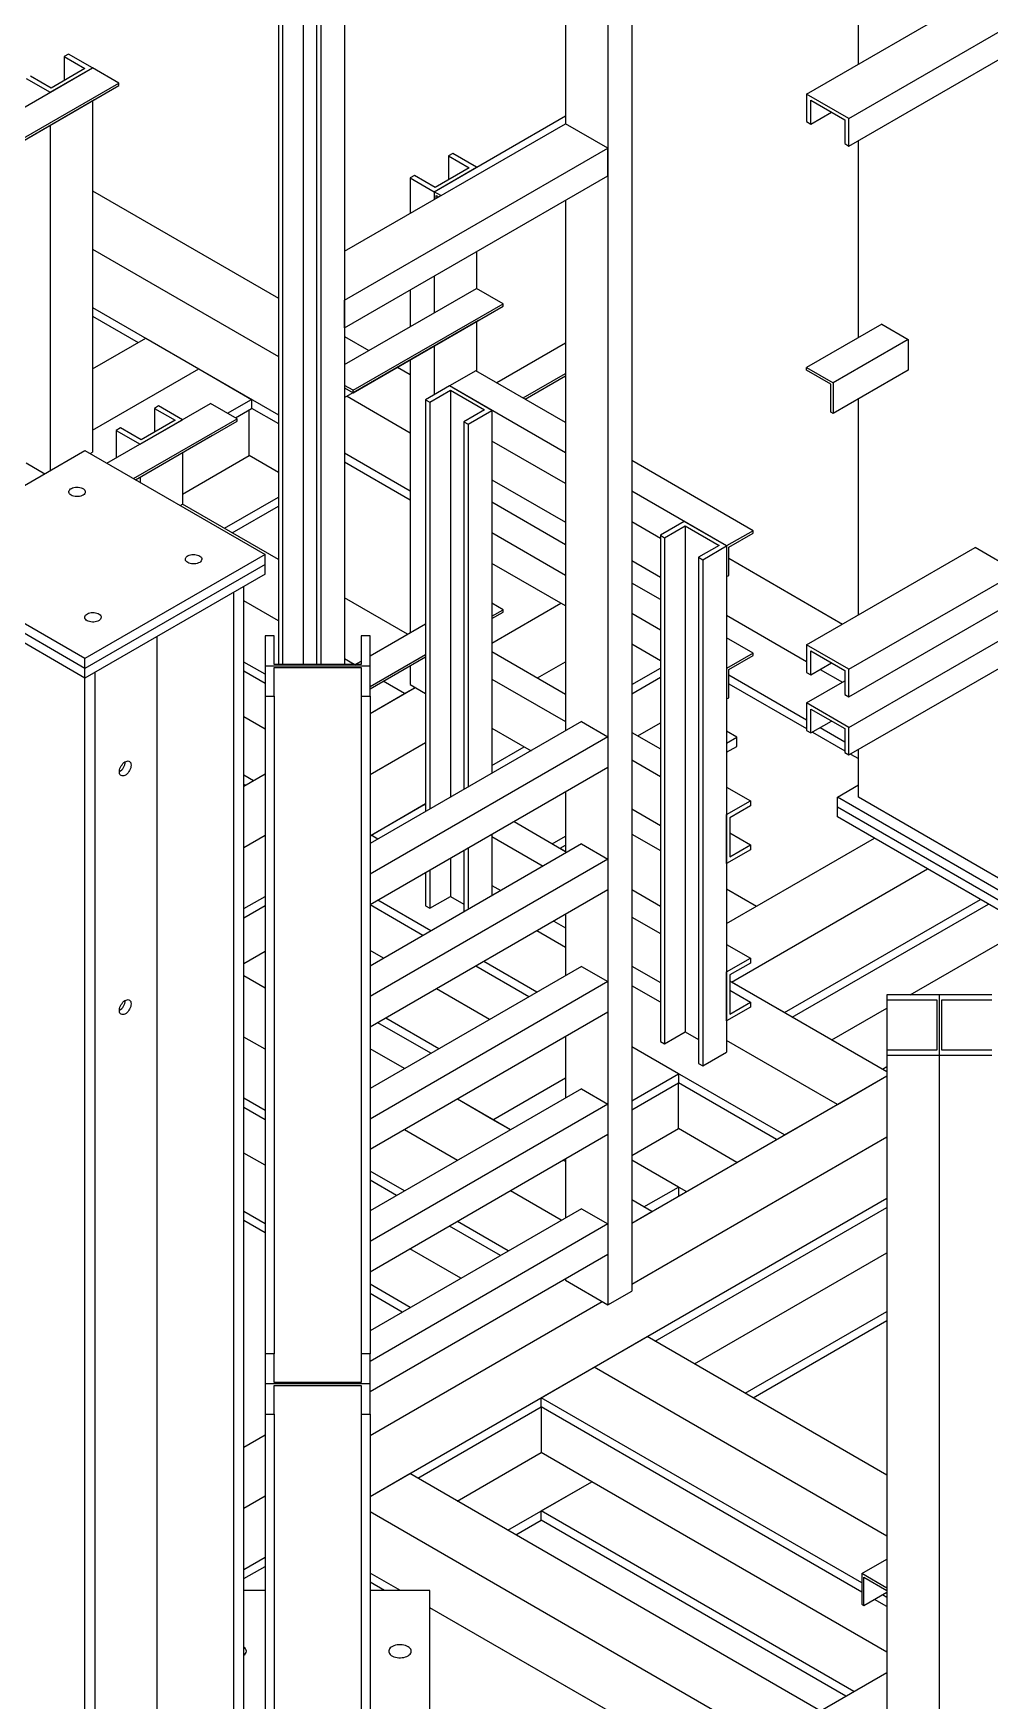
# Model space of a CAD drawing. Header units: millimetres. Extents: x 0 to 16187, y -20471 to 6290.
# Drawn here: x 9626.8 to 9690.6, y 3111.7 to 3222.9 of the extents above; entities that cross this region are included whole.
import ezdxf

# ---------------------------------------------------------------- set-up
doc = ezdxf.new("R2010")
doc.units = ezdxf.units.MM

msp = doc.modelspace()

# ---------------------------------------------------------------- linework, layer by layer
at = {"color": 7, "linetype": 'Continuous', "lineweight": 25}
for p, q in [((9666.68721, 3257.00705), (9666.68721, 3139.0169)), ((9665.09622, 3256.08859), (9665.09622, 3138.09844)), ((9681.8193, 3220.87144), (9681.8193, 3256.59563)), ((9662.26779, 3252.61856), (9662.26779, 3216.89437)), ((9644.7669, 3247.29179), (9644.7669, 3180.81664)), ((9643.1052, 3246.65908), (9643.1052, 3180.81664)), ((9643.38804, 3246.49579), (9643.38804, 3180.81664)), ((9647.52462, 3245.94472), (9647.52462, 3180.81664)), ((9645.65078, 3245.18954), (9645.65078, 3180.81664)), ((9645.93363, 3245.02626), (9645.93363, 3180.81664)), ((9678.35447, 3218.87124), (9689.59747, 3225.36168)), ((9681.1829, 3217.23842), (9692.4259, 3223.72886)), ((9629.10448, 3221.53952), (9628.82164, 3221.37624)), ((9628.82164, 3221.37624), (9630.2005, 3220.58024)), ((9628.82164, 3221.37624), (9628.82164, 3219.78424)), ((9630.69548, 3220.62106), (9629.10448, 3221.53952)), ((9681.1829, 3215.4012), (9692.4259, 3221.89165)), ((9620.68991, 3214.84497), (9630.69548, 3220.62106)), ((9627.86705, 3218.98824), (9630.69548, 3220.62106)), ((9630.2005, 3220.58024), (9627.93776, 3219.27399)), ((9632.46324, 3219.60055), (9630.69548, 3220.62106)), ((9622.45768, 3213.82446), (9632.46324, 3219.60055)), ((9622.45768, 3213.66115), (9632.46324, 3219.43724)), ((9626.27606, 3219.9067), (9627.86705, 3218.98824)), ((9627.93776, 3219.27399), (9626.5589, 3220.06998)), ((9632.46324, 3219.43724), (9632.46324, 3219.60055)), ((9620.83134, 3212.72198), (9630.8369, 3218.49807)), ((9630.69548, 3218.41643), (9630.69548, 3194.98168)), ((9630.8369, 3218.49807), (9630.8369, 3218.49837)), ((9678.35447, 3218.87124), (9678.35447, 3217.03402)), ((9681.1829, 3217.23842), (9678.35447, 3218.87124)), ((9678.63731, 3218.46299), (9680.90006, 3217.15674)), ((9678.63731, 3216.87074), (9678.63731, 3218.46299)), ((9653.49967, 3212.35625), (9662.26779, 3217.41798)), ((9678.35447, 3217.03402), (9678.63731, 3216.87074)), ((9678.63731, 3216.87074), (9680.0164, 3217.66686)), ((9680.90006, 3217.15674), (9680.90006, 3215.56448)), ((9681.1829, 3215.4012), (9681.1829, 3217.23842)), ((9627.86705, 3216.78361), (9627.86705, 3193.73939)), ((9647.52462, 3208.38331), (9662.26779, 3216.89437)), ((9665.09622, 3215.26155), (9662.26779, 3216.89437)), ((9647.52462, 3205.11768), (9665.09622, 3215.26155)), ((9654.73711, 3214.90753), (9654.45426, 3214.74425)), ((9654.45426, 3214.74425), (9655.83312, 3213.94825)), ((9654.45426, 3214.74425), (9654.45426, 3213.15225)), ((9656.3281, 3213.98907), (9654.73711, 3214.90753)), ((9665.09622, 3213.42433), (9665.09622, 3215.26155)), ((9680.90006, 3215.56448), (9681.1829, 3215.4012)), ((9681.8193, 3202.62058), (9681.8193, 3215.76859)), ((9653.49967, 3212.35625), (9656.3281, 3213.98907)), ((9655.83312, 3213.94825), (9653.57038, 3212.642)), ((9647.52462, 3203.28046), (9665.09622, 3213.42433)), ((9652.19152, 3213.43799), (9651.90868, 3213.27471)), ((9651.90868, 3213.27471), (9653.49967, 3212.35625)), ((9651.90868, 3213.27471), (9651.90868, 3210.91418)), ((9653.57038, 3212.642), (9652.19152, 3213.43799)), ((9630.69548, 3212.41199), (9643.1052, 3205.24801)), ((9653.95319, 3212.09444), (9653.49967, 3212.35625)), ((9653.49967, 3212.35625), (9653.49967, 3211.83264)), ((9653.64109, 3212.1113), (9653.81174, 3212.01279)), ((9653.64109, 3211.91428), (9653.64109, 3212.1113)), ((9662.26779, 3211.79152), (9662.26779, 3176.39414)), ((9630.69548, 3208.52589), (9643.1052, 3201.36191)), ((9656.3281, 3208.3626), (9656.3281, 3205.90532)), ((9647.52462, 3200.82318), (9656.3281, 3205.90532)), ((9651.90868, 3205.81133), (9651.90868, 3203.35404)), ((9653.49967, 3206.72979), (9653.49967, 3204.2725)), ((9658.09586, 3204.88481), (9656.3281, 3205.90532)), ((9647.52462, 3203.28046), (9647.52462, 3205.11768)), ((9648.0903, 3199.10872), (9658.09586, 3204.88481)), ((9648.0903, 3198.94541), (9658.09586, 3204.7215)), ((9658.09586, 3204.7215), (9658.09586, 3204.88481)), ((9630.69548, 3204.63979), (9643.1052, 3197.4758)), ((9630.69548, 3204.04779), (9633.73949, 3202.29052)), ((9647.52462, 3198.61854), (9656.46952, 3203.78232)), ((9656.3281, 3203.70068), (9656.3281, 3200.39587)), ((9656.46952, 3203.78232), (9656.46952, 3203.78263)), ((9630.69548, 3200.53325), (9634.25222, 3202.58652)), ((9634.25222, 3202.58652), (9637.78776, 3200.5455)), ((9647.52462, 3202.69673), (9649.14734, 3201.75995)), ((9683.37493, 3203.51863), (9678.35447, 3200.62038)), ((9685.1427, 3202.49812), (9680.12224, 3199.59987)), ((9683.37493, 3203.51863), (9685.1427, 3202.49812)), ((9685.1427, 3202.49812), (9685.1427, 3200.45677)), ((9653.49967, 3202.06787), (9653.49967, 3198.80387)), ((9657.67373, 3199.61905), (9662.26779, 3202.27115)), ((9630.69548, 3196.45121), (9637.78776, 3200.5455)), ((9637.78776, 3200.5455), (9641.32329, 3198.50448)), ((9651.05682, 3200.65764), (9651.90868, 3200.16587)), ((9651.90868, 3201.14941), (9651.90868, 3182.94052)), ((9656.29274, 3200.41628), (9654.52497, 3199.39577)), ((9662.26779, 3196.96695), (9656.29274, 3200.41628)), ((9659.44149, 3198.59854), (9662.26779, 3200.23013)), ((9678.35447, 3200.45707), (9678.35447, 3200.62038)), ((9678.35447, 3200.62038), (9680.12224, 3199.59987)), ((9679.98082, 3199.5182), (9678.35447, 3200.45707)), ((9685.1427, 3200.45677), (9680.12224, 3197.55852)), ((9648.0903, 3199.10872), (9647.52462, 3199.43528)), ((9647.52462, 3199.27197), (9648.0903, 3198.94541)), ((9648.0903, 3198.94541), (9648.0903, 3199.10872)), ((9654.52497, 3199.39577), (9652.93398, 3198.47731)), ((9653.21683, 3198.31403), (9654.59568, 3199.11003)), ((9662.26779, 3194.92593), (9654.52497, 3199.39577)), ((9657.3534, 3197.76295), (9654.52497, 3199.39577)), ((9654.59568, 3199.11003), (9656.85843, 3197.80377)), ((9654.59568, 3199.11003), (9654.59568, 3171.96513)), ((9659.58294, 3198.51689), (9662.26779, 3200.06682)), ((9659.5832, 3198.51674), (9662.26779, 3200.06652)), ((9679.98082, 3197.64016), (9679.98082, 3199.5182)), ((9680.12224, 3199.59987), (9680.12224, 3197.55852)), ((9631.66932, 3194.23853), (9638.57972, 3198.22782)), ((9635.11489, 3198.06453), (9634.83205, 3197.90125)), ((9636.70588, 3197.14607), (9635.11489, 3198.06453)), ((9640.34748, 3197.20731), (9638.57972, 3198.22782)), ((9639.71188, 3197.57423), (9641.32329, 3198.50448)), ((9641.32329, 3198.50448), (9641.32329, 3197.89207)), ((9647.69099, 3198.71459), (9651.90868, 3196.27977)), ((9652.93398, 3198.47731), (9653.21683, 3198.31403)), ((9652.93398, 3198.47731), (9652.93398, 3171.00585)), ((9653.21683, 3198.31403), (9653.21683, 3171.16913)), ((9681.8193, 3184.1271), (9681.8193, 3198.53821)), ((9633.43709, 3193.21802), (9640.34748, 3197.20731)), ((9633.57853, 3193.13637), (9640.34748, 3197.044)), ((9633.87746, 3195.51326), (9636.70588, 3197.14607)), ((9636.21091, 3197.10525), (9633.94817, 3195.799)), ((9634.83205, 3197.90125), (9636.21091, 3197.10525)), ((9634.83205, 3197.90125), (9634.83205, 3196.30926)), ((9640.2423, 3197.26803), (9641.32329, 3197.89207)), ((9640.34748, 3197.044), (9640.34748, 3197.20731)), ((9641.15358, 3194.75186), (9641.15358, 3197.7941)), ((9641.32329, 3197.91249), (9643.1052, 3196.88381)), ((9656.85843, 3197.80377), (9655.47957, 3197.00777)), ((9655.47957, 3197.00777), (9655.76241, 3196.84449)), ((9655.47957, 3197.00777), (9655.47957, 3172.47538)), ((9655.76241, 3196.84449), (9657.3534, 3197.76295)), ((9657.3534, 3197.76295), (9657.3534, 3173.55712)), ((9680.12224, 3197.55852), (9679.98082, 3197.64016)), ((9632.56931, 3196.595), (9632.28647, 3196.43172)), ((9632.28647, 3196.43172), (9632.28647, 3194.5948)), ((9632.28647, 3196.43172), (9633.87746, 3195.51326)), ((9633.94817, 3195.799), (9632.56931, 3196.595)), ((9633.5788, 3193.13621), (9638.72114, 3196.10482)), ((9638.72114, 3196.10482), (9638.72114, 3196.10513)), ((9655.76241, 3196.84449), (9655.76241, 3172.63866)), ((9618.17969, 3188.14699), (9630.2005, 3195.08646)), ((9630.2005, 3195.08646), (9642.22132, 3188.14699)), ((9630.53874, 3194.8912), (9630.69548, 3194.98168)), ((9636.70588, 3194.94144), (9636.70588, 3191.51194)), ((9636.70588, 3192.18425), (9641.15358, 3194.75186)), ((9643.1052, 3193.62521), (9641.15358, 3194.75186)), ((9647.52462, 3194.92453), (9651.90868, 3192.39366)), ((9662.26779, 3192.88458), (9657.3534, 3195.7216)), ((9626.27606, 3194.26732), (9627.52881, 3193.54412)), ((9647.52462, 3194.33254), (9651.90868, 3191.80167)), ((9674.78358, 3189.74174), (9666.68721, 3194.41568)), ((9633.87746, 3193.30862), (9633.87746, 3192.9638)), ((9657.3534, 3193.1366), (9662.26779, 3190.29958)), ((9636.54915, 3191.42146), (9636.70588, 3191.51194)), ((9643.1052, 3187.8177), (9636.70588, 3191.51194)), ((9639.50002, 3189.89892), (9643.1052, 3191.98015)), ((9640.03043, 3189.59272), (9643.1052, 3191.36774)), ((9662.26779, 3188.80155), (9657.3534, 3191.63856)), ((9673.01582, 3188.72123), (9666.68721, 3192.37466)), ((9668.5964, 3189.23116), (9666.68721, 3190.33331)), ((9670.18739, 3190.35405), (9668.5964, 3189.43559)), ((9673.01582, 3188.72123), (9670.18739, 3190.35405)), ((9662.26779, 3186.76053), (9657.3534, 3189.59754)), ((9668.5964, 3189.43559), (9668.87924, 3189.27231)), ((9668.5964, 3189.43559), (9668.5964, 3155.67163)), ((9668.87924, 3189.27231), (9670.2581, 3190.06831)), ((9668.87924, 3189.27231), (9668.87924, 3155.50835)), ((9670.2581, 3190.06831), (9672.52084, 3188.76205)), ((9670.2581, 3190.06831), (9670.2581, 3156.30434)), ((9674.78358, 3189.74174), (9673.01582, 3188.72123)), ((9673.15724, 3188.63957), (9674.78358, 3189.57843)), ((9674.78358, 3189.57843), (9674.78358, 3189.74174)), ((9630.2005, 3181.20752), (9618.17969, 3188.14699)), ((9642.22132, 3188.14699), (9630.2005, 3181.20752)), ((9642.22132, 3187.49376), (9642.22132, 3188.14699)), ((9672.52084, 3188.76205), (9671.14198, 3187.96605)), ((9671.42483, 3187.80277), (9673.01582, 3188.72123)), ((9673.01582, 3188.72123), (9673.01582, 3186.67988)), ((9673.01582, 3188.72123), (9673.01582, 3154.95727)), ((9673.15724, 3186.76152), (9673.15724, 3188.63957)), ((9678.35447, 3182.1269), (9689.59747, 3188.61734)), ((9692.4259, 3186.98453), (9689.59747, 3188.61734)), ((9630.2005, 3180.55429), (9618.17969, 3187.49376)), ((9642.22132, 3187.49376), (9630.2005, 3180.55429)), ((9642.22132, 3186.84053), (9642.22132, 3187.49376)), ((9662.26779, 3184.71917), (9657.3534, 3187.55619)), ((9666.68721, 3187.7483), (9668.5964, 3186.64615)), ((9671.14198, 3187.96605), (9671.14198, 3154.20209)), ((9671.14198, 3187.96605), (9671.42483, 3187.80277)), ((9671.42483, 3187.80277), (9671.42483, 3154.03881)), ((9673.15724, 3187.89934), (9680.75547, 3183.51297)), ((9681.1829, 3180.49408), (9692.4259, 3186.98453)), ((9630.2005, 3179.90106), (9618.17969, 3186.84053)), ((9642.22132, 3186.84053), (9630.2005, 3179.90106)), ((9640.8071, 3047.04874), (9640.8071, 3186.02412)), ((9668.5964, 3185.14812), (9666.68721, 3186.25027)), ((9673.01582, 3186.67988), (9673.15724, 3186.76152)), ((9640.13535, 3046.66095), (9640.13535, 3185.63633)), ((9643.1052, 3183.73566), (9640.8071, 3185.06232)), ((9651.73115, 3182.83804), (9647.52462, 3185.26642)), ((9657.3534, 3182.24571), (9661.95291, 3184.90095)), ((9658.09586, 3184.47129), (9657.3534, 3184.8999)), ((9681.1829, 3178.65687), (9692.4259, 3185.14731)), ((9649.22149, 3181.38924), (9652.93398, 3183.53242)), ((9657.3534, 3184.04267), (9658.09586, 3184.47129)), ((9657.3534, 3183.87936), (9658.09586, 3184.30798)), ((9658.09586, 3184.30798), (9658.09586, 3184.47129)), ((9668.5964, 3183.1071), (9666.68721, 3184.20925)), ((9673.01582, 3184.09488), (9678.35447, 3181.01293)), ((9635.0265, 3049.61022), (9635.0265, 3182.68705)), ((9642.82149, 3182.73612), (9642.22149, 3182.73612)), ((9642.22149, 3182.73612), (9642.22149, 3180.71561)), ((9642.82149, 3180.81664), (9642.82149, 3182.73612)), ((9649.22149, 3182.73612), (9648.62149, 3182.73612)), ((9648.62149, 3182.73612), (9648.62149, 3180.81664)), ((9649.22149, 3180.71561), (9649.22149, 3182.73612)), ((9674.78358, 3181.57633), (9673.01582, 3182.59684)), ((9681.1829, 3176.61551), (9692.4259, 3183.10596)), ((9649.22149, 3179.34822), (9652.93398, 3181.4914)), ((9649.22149, 3179.18491), (9652.93398, 3181.32809)), ((9649.22149, 3179.18461), (9652.93398, 3181.32778)), ((9657.3534, 3181.6768), (9662.26779, 3178.83978)), ((9668.5964, 3181.06575), (9666.68721, 3182.1679)), ((9674.78358, 3181.57633), (9673.01582, 3180.55582)), ((9673.15724, 3180.47416), (9674.78358, 3181.41303)), ((9674.78358, 3181.41303), (9674.78358, 3181.57633)), ((9681.1829, 3180.49408), (9678.35447, 3182.1269)), ((9678.35447, 3182.1269), (9678.35447, 3180.28968)), ((9678.63731, 3181.71866), (9680.90006, 3180.4124)), ((9678.63731, 3180.1264), (9678.63731, 3181.71866)), ((9630.2005, 3180.55429), (9630.2005, 3181.20752)), ((9630.2005, 3179.90106), (9630.2005, 3180.55429)), ((9630.87225, 3041.31347), (9630.87225, 3180.28885)), ((9642.22149, 3180.16377), (9640.8071, 3180.98028)), ((9642.22149, 3179.55136), (9640.8071, 3180.36787)), ((9642.22149, 3180.71561), (9649.22149, 3180.71561)), ((9642.22149, 3180.71561), (9642.22149, 3178.6951)), ((9648.62149, 3180.81664), (9642.82149, 3180.81664)), ((9642.82149, 3180.61459), (9648.62149, 3180.61459)), ((9642.82149, 3178.6951), (9642.82149, 3180.61459)), ((9648.16164, 3180.81664), (9647.52462, 3181.18438)), ((9648.22961, 3180.81664), (9648.62149, 3181.04287)), ((9648.62149, 3180.61459), (9648.62149, 3178.6951)), ((9649.22149, 3178.6951), (9649.22149, 3180.71561)), ((9651.90868, 3180.73589), (9651.90868, 3179.46992)), ((9660.39619, 3179.92024), (9662.26779, 3181.00069)), ((9666.68721, 3179.46992), (9668.5964, 3180.57207)), ((9673.01582, 3180.55582), (9673.01582, 3178.51447)), ((9673.15724, 3178.59611), (9673.15724, 3180.47416)), ((9678.35447, 3180.28968), (9678.63731, 3180.1264)), ((9678.63731, 3180.1264), (9680.0164, 3180.92253)), ((9679.26374, 3180.48803), (9680.74895, 3179.63063)), ((9680.90006, 3180.4124), (9680.90006, 3178.82015)), ((9681.1829, 3174.7783), (9692.4259, 3181.26874)), ((9681.1829, 3178.65687), (9681.1829, 3180.49408)), ((9630.2005, 3040.92568), (9630.2005, 3179.90106)), ((9649.22149, 3177.55126), (9652.22688, 3179.28623)), ((9651.51977, 3178.87803), (9650.1051, 3179.6947)), ((9651.51977, 3178.87803), (9652.22688, 3179.28623)), ((9651.90868, 3179.46992), (9652.93398, 3178.87803)), ((9657.3534, 3179.83988), (9662.26779, 3177.00286)), ((9666.68721, 3178.85752), (9668.5964, 3179.95967)), ((9673.15724, 3180.12713), (9678.35447, 3177.12683)), ((9673.15724, 3179.53514), (9678.35447, 3176.53484)), ((9678.35447, 3178.24833), (9680.90006, 3179.71786)), ((9642.22149, 3178.6951), (9642.22149, 3134.83339)), ((9642.22149, 3178.6951), (9642.82149, 3178.6951)), ((9642.82149, 3178.6951), (9642.82149, 3134.83339)), ((9648.62149, 3178.6951), (9649.22149, 3178.6951)), ((9648.62149, 3178.6951), (9648.62149, 3134.83339)), ((9649.22149, 3177.55126), (9651.51977, 3178.87803)), ((9649.22149, 3178.6951), (9649.22149, 3134.83339)), ((9673.01582, 3178.51447), (9673.15724, 3178.59611)), ((9681.1829, 3176.61551), (9678.35447, 3178.24833)), ((9678.35447, 3178.24833), (9678.35447, 3176.41111)), ((9680.90006, 3178.82015), (9681.1829, 3178.65687)), ((9642.22149, 3176.50911), (9640.8071, 3177.32562)), ((9663.32845, 3177.00645), (9649.22149, 3168.86267)), ((9663.32845, 3177.00645), (9665.09622, 3175.98594)), ((9667.09709, 3176.05189), (9668.5964, 3176.91742)), ((9678.63731, 3177.84009), (9680.90006, 3176.53383)), ((9678.63731, 3176.24783), (9678.63731, 3177.84009)), ((9678.63731, 3176.24783), (9680.0164, 3177.04396)), ((9665.09622, 3175.98594), (9649.22149, 3166.82165)), ((9657.3534, 3176.57372), (9659.96613, 3175.06542)), ((9665.09622, 3175.98594), (9665.09622, 3173.94458)), ((9666.68721, 3176.28851), (9668.5964, 3175.18636)), ((9673.69817, 3175.96426), (9673.01582, 3176.35818)), ((9673.01582, 3175.57035), (9673.69817, 3175.96426)), ((9673.69817, 3175.35186), (9673.69817, 3175.96426)), ((9678.35447, 3176.41111), (9678.63731, 3176.24783)), ((9678.74448, 3176.3097), (9680.90006, 3175.06531)), ((9679.25721, 3176.60569), (9680.90006, 3175.6573)), ((9680.90006, 3176.53383), (9680.90006, 3174.94158)), ((9681.1829, 3174.7783), (9681.1829, 3176.61551)), ((9649.22149, 3173.46922), (9652.93398, 3175.6124)), ((9657.3534, 3174.08163), (9659.51185, 3175.32767)), ((9673.01582, 3174.95794), (9673.69817, 3175.35186)), ((9680.90006, 3174.94158), (9681.1829, 3174.7783)), ((9681.29006, 3174.84016), (9681.8193, 3174.53464)), ((9681.8028, 3175.13616), (9681.8193, 3175.12663)), ((9681.8193, 3171.95918), (9681.8193, 3175.14568)), ((9665.09622, 3173.94458), (9649.22149, 3164.7803)), ((9666.68721, 3174.45159), (9668.5964, 3173.34944)), ((9640.8071, 3172.69374), (9642.22149, 3173.51025)), ((9641.44244, 3173.06051), (9640.8071, 3173.42728)), ((9640.91202, 3172.7543), (9640.8071, 3172.81487)), ((9673.01582, 3172.63508), (9674.60681, 3171.71662)), ((9680.40508, 3171.95918), (9681.8193, 3172.77559)), ((9649.22149, 3169.38718), (9652.93398, 3171.53035)), ((9649.29238, 3169.4281), (9652.82792, 3171.46912)), ((9652.93398, 3171.40789), (9652.82792, 3171.46912)), ((9662.26779, 3172.31177), (9662.26779, 3168.22873)), ((9673.01582, 3170.79816), (9674.60681, 3171.71662)), ((9674.60681, 3171.39), (9673.22795, 3170.59401)), ((9674.60681, 3171.71662), (9674.60681, 3171.39)), ((9680.40508, 3171.30595), (9680.40508, 3171.95918)), ((9692.4259, 3165.01971), (9680.40508, 3171.95918)), ((9692.4259, 3164.36648), (9680.40508, 3171.30595)), ((9680.40508, 3170.65272), (9680.40508, 3171.30595)), ((9692.4259, 3165.83612), (9681.8193, 3171.95918)), ((9658.83403, 3170.3295), (9662.26779, 3168.34723)), ((9666.68721, 3171.18542), (9668.5964, 3170.08327)), ((9673.01582, 3167.532), (9673.01582, 3170.79816)), ((9673.22795, 3170.59401), (9673.22795, 3167.98108)), ((9692.4259, 3163.71325), (9680.40508, 3170.65272)), ((9640.8071, 3168.6117), (9642.22149, 3169.42821)), ((9649.22149, 3169.38718), (9649.29238, 3169.4281)), ((9649.74667, 3169.16585), (9649.29238, 3169.4281)), ((9657.3534, 3169.47475), (9657.3534, 3165.39171)), ((9657.3534, 3169.34733), (9660.77944, 3167.36952)), ((9661.38573, 3168.85644), (9662.26779, 3169.36565)), ((9666.68721, 3169.49864), (9668.5964, 3168.39649)), ((9673.01582, 3163.52956), (9682.87996, 3169.224)), ((9673.22795, 3169.57307), (9674.60681, 3168.77707)), ((9663.32845, 3168.84104), (9649.22149, 3160.69726)), ((9655.47957, 3168.39301), (9655.47957, 3164.30997)), ((9655.76241, 3168.55629), (9655.76241, 3164.47325)), ((9661.91614, 3168.55024), (9662.26779, 3168.75324)), ((9661.91638, 3168.55037), (9662.26779, 3168.34751)), ((9663.32845, 3168.84104), (9665.09622, 3167.82053)), ((9674.60681, 3168.45046), (9673.01582, 3167.532)), ((9673.22795, 3167.98108), (9674.60681, 3168.77707)), ((9674.60681, 3168.77707), (9674.60681, 3168.45046)), ((9665.09622, 3167.82053), (9649.22149, 3158.65624)), ((9652.93398, 3166.92347), (9652.93398, 3164.71335)), ((9653.21683, 3167.08676), (9653.21683, 3164.55007)), ((9654.59568, 3167.88275), (9654.59568, 3165.34606)), ((9665.09622, 3167.82053), (9665.09622, 3165.77918)), ((9673.33401, 3159.63121), (9686.41549, 3167.18298)), ((9665.09622, 3165.77918), (9649.22149, 3156.61489)), ((9657.3534, 3166.08117), (9657.95055, 3165.73644)), ((9666.68721, 3165.79623), (9668.5964, 3164.69408)), ((9666.68721, 3165.79596), (9668.5964, 3164.69381)), ((9673.01582, 3165.84522), (9675.02146, 3164.68739)), ((9640.8071, 3164.52966), (9642.22149, 3165.34617)), ((9640.8071, 3163.91725), (9642.22149, 3164.73376)), ((9652.75294, 3162.73592), (9649.22149, 3164.77458)), ((9653.28335, 3163.04213), (9649.74696, 3165.08364)), ((9652.93398, 3164.71335), (9653.21683, 3164.55007)), ((9653.21683, 3164.55007), (9654.59568, 3165.34606)), ((9654.59568, 3165.34606), (9655.47957, 3164.83581)), ((9676.86955, 3157.59019), (9689.95102, 3165.14196)), ((9677.39996, 3157.28398), (9690.48144, 3164.83576)), ((9661.48637, 3163.69526), (9662.26779, 3163.24415)), ((9662.26779, 3164.14636), (9662.26779, 3160.06332)), ((9666.68721, 3163.95904), (9668.5964, 3162.85689)), ((9685.26956, 3158.78476), (9694.36337, 3164.0345)), ((9662.26779, 3161.93756), (9660.35471, 3163.04196)), ((9640.8071, 3160.875), (9642.22149, 3161.69151)), ((9650.11799, 3161.2148), (9649.22149, 3161.73233)), ((9673.01582, 3162.14253), (9674.60681, 3161.22407)), ((9663.32845, 3160.67563), (9649.22149, 3152.53186)), ((9659.82515, 3158.65322), (9656.28876, 3160.69474)), ((9660.35557, 3158.95942), (9656.81917, 3161.00094)), ((9663.32845, 3160.67563), (9665.09622, 3159.65512)), ((9666.68721, 3160.69288), (9668.5964, 3159.59072)), ((9673.01582, 3160.30561), (9674.60681, 3161.22407)), ((9673.01582, 3157.03945), (9673.01582, 3160.30561)), ((9674.60681, 3160.89746), (9673.22795, 3160.10146)), ((9674.60681, 3161.22407), (9674.60681, 3160.89746)), ((9642.22149, 3159.2229), (9640.8071, 3160.03941)), ((9665.09622, 3159.65512), (9649.22149, 3150.49084)), ((9657.1902, 3157.13209), (9653.65381, 3159.17361)), ((9665.09622, 3159.65512), (9665.09622, 3157.61377)), ((9668.5964, 3158.28413), (9666.68721, 3159.38628)), ((9673.22795, 3160.10146), (9673.22795, 3157.48853)), ((9673.33401, 3159.63121), (9673.22795, 3159.69244)), ((9683.71097, 3153.64072), (9673.22795, 3159.69244)), ((9673.22795, 3159.08052), (9674.60681, 3158.28452)), ((9676.86955, 3157.59019), (9673.33401, 3159.63121)), ((9674.60681, 3157.95791), (9673.01582, 3157.03945)), ((9673.22795, 3157.48853), (9674.60681, 3158.28452)), ((9674.60681, 3158.28452), (9674.60681, 3157.95791)), ((9683.71097, 3158.78476), (9683.71097, 3158.43838)), ((9687.21097, 3158.78476), (9683.71097, 3158.78476)), ((9683.71097, 3158.43838), (9687.03597, 3158.43838)), ((9683.71097, 3158.43838), (9683.71097, 3155.09011)), ((9687.03597, 3158.43838), (9687.03597, 3155.09011)), ((9687.21097, 3158.78476), (9687.21097, 3154.74374)), ((9690.71097, 3158.78476), (9687.21097, 3158.78476)), ((9687.38597, 3158.43838), (9690.71097, 3158.43838)), ((9687.38597, 3155.09011), (9687.38597, 3158.43838)), ((9665.09622, 3157.61377), (9649.22149, 3148.44948)), ((9653.28335, 3154.87672), (9649.74696, 3156.91824)), ((9653.81377, 3155.18292), (9650.27737, 3157.22444)), ((9680.03491, 3155.76286), (9683.71097, 3157.885)), ((9642.22149, 3155.14086), (9640.8071, 3155.95737)), ((9662.26779, 3155.98095), (9662.26779, 3151.89792)), ((9668.87924, 3155.50835), (9670.2581, 3156.30434)), ((9670.2581, 3156.30434), (9671.14198, 3155.79409)), ((9680.40508, 3151.46713), (9673.01582, 3155.73286)), ((9651.51674, 3153.85687), (9649.22149, 3155.18189)), ((9669.79848, 3153.50815), (9666.68721, 3155.30424)), ((9676.86955, 3149.4261), (9666.68721, 3155.30424)), ((9668.5964, 3155.67163), (9668.87924, 3155.50835)), ((9671.42483, 3154.03881), (9673.01582, 3154.95727)), ((9683.71097, 3155.09011), (9683.71097, 3154.74374)), ((9687.03597, 3155.09011), (9683.71097, 3155.09011)), ((9683.71097, 3154.74374), (9683.71097, 3089.01221)), ((9683.71097, 3154.74374), (9687.21097, 3154.74374)), ((9687.21097, 3154.74374), (9690.71097, 3154.74374)), ((9687.21097, 3154.74374), (9687.21097, 3089.01221)), ((9690.71097, 3155.09011), (9687.38597, 3155.09011)), ((9666.68721, 3151.71205), (9669.79848, 3153.50815)), ((9669.79848, 3153.50815), (9669.79848, 3152.89574)), ((9671.14198, 3154.20209), (9671.42483, 3154.03881)), ((9683.41135, 3153.81368), (9683.71097, 3153.98665)), ((9663.32845, 3152.51022), (9649.22149, 3144.36645)), ((9657.42411, 3150.44662), (9662.26779, 3153.24281)), ((9663.32845, 3152.51022), (9665.09622, 3151.48971)), ((9666.68721, 3143.54797), (9683.71097, 3153.37557)), ((9666.68721, 3151.09964), (9669.79848, 3152.89574)), ((9669.79848, 3149.85349), (9669.79848, 3152.89574)), ((9676.33913, 3149.1199), (9669.79848, 3152.89574)), ((9680.40508, 3151.46713), (9683.71097, 3153.37557)), ((9642.22149, 3151.05882), (9640.8071, 3151.87533)), ((9665.09622, 3151.48971), (9649.22149, 3142.32543)), ((9657.42411, 3150.44662), (9655.05256, 3151.81568)), ((9658.58895, 3149.77417), (9655.05256, 3151.81568)), ((9665.09622, 3151.48971), (9665.09622, 3149.44836)), ((9676.86955, 3149.4261), (9680.40508, 3151.46713)), ((9642.22149, 3150.44641), (9640.8071, 3151.26292)), ((9658.58895, 3149.77417), (9657.42411, 3150.44662)), ((9665.09622, 3149.44836), (9649.22149, 3140.28408)), ((9655.05342, 3147.73315), (9651.51702, 3149.77466)), ((9666.68721, 3148.05739), (9669.79848, 3149.85349)), ((9666.68721, 3139.46593), (9683.71097, 3149.29353)), ((9673.70418, 3147.59878), (9669.79848, 3149.85349)), ((9642.22149, 3147.40416), (9640.8071, 3148.22068)), ((9651.51788, 3145.69213), (9649.22149, 3147.0178)), ((9662.26779, 3147.65042), (9662.12477, 3147.73298)), ((9662.26779, 3147.81554), (9662.26779, 3143.89582)), ((9669.79848, 3145.95514), (9666.68721, 3147.75124)), ((9670.32775, 3145.6496), (9666.68721, 3147.75124)), ((9650.98747, 3145.38592), (9649.22149, 3146.4054)), ((9667.50145, 3144.62909), (9669.79848, 3145.95514)), ((9669.79848, 3145.95514), (9669.79848, 3145.34406)), ((9649.22149, 3125.30114), (9683.71097, 3145.21149)), ((9661.98419, 3143.7321), (9658.58924, 3145.69196)), ((9668.03071, 3144.32355), (9666.68721, 3145.09914)), ((9668.24293, 3135.66958), (9683.71097, 3144.59909)), ((9642.22149, 3143.50582), (9640.8071, 3144.32233)), ((9642.22149, 3142.89341), (9640.8071, 3143.70992)), ((9663.32845, 3144.50812), (9649.22149, 3136.36435)), ((9665.09622, 3143.48761), (9649.22149, 3134.32333)), ((9658.44866, 3141.69108), (9655.05371, 3143.65094)), ((9663.32845, 3144.50812), (9665.09622, 3143.48761)), ((9665.09622, 3143.48761), (9665.09622, 3141.44626)), ((9666.68721, 3143.54797), (9668.03071, 3144.32355)), ((9657.91824, 3141.38487), (9654.52329, 3143.34474)), ((9665.09622, 3141.44626), (9649.22149, 3132.28198)), ((9655.28329, 3139.86375), (9651.88834, 3141.82361)), ((9670.87788, 3134.14845), (9683.71097, 3141.55684)), ((9651.90686, 3137.91457), (9649.22149, 3139.4648)), ((9662.26779, 3139.81344), (9662.26779, 3139.73126)), ((9662.26779, 3139.73126), (9665.09622, 3138.09844)), ((9651.37644, 3137.60837), (9649.22149, 3138.8524)), ((9649.22149, 3129.38318), (9664.70731, 3138.32295)), ((9665.09622, 3138.09844), (9666.68721, 3139.0169)), ((9674.25432, 3132.19928), (9683.71097, 3137.65849)), ((9674.78473, 3131.89308), (9683.71097, 3137.04608)), ((9664.17698, 3133.93476), (9667.71252, 3135.97578)), ((9683.71097, 3126.74007), (9667.71252, 3135.97578)), ((9642.22149, 3134.83339), (9642.22149, 3132.81289)), ((9642.82149, 3134.83339), (9642.22149, 3134.83339)), ((9642.82149, 3132.91391), (9642.82149, 3134.83339)), ((9648.62149, 3134.83339), (9648.62149, 3132.91391)), ((9649.22149, 3134.83339), (9648.62149, 3134.83339)), ((9649.22149, 3132.81289), (9649.22149, 3134.83339)), ((9660.64145, 3131.89374), (9664.17698, 3133.93476)), ((9683.71097, 3122.65803), (9664.17698, 3133.93476)), ((9642.22149, 3132.81289), (9642.22149, 3130.79238)), ((9649.22149, 3132.81289), (9642.22149, 3132.81289)), ((9648.62149, 3132.91391), (9642.82149, 3132.91391)), ((9642.82149, 3132.71186), (9648.62149, 3132.71186)), ((9642.82149, 3130.79238), (9642.82149, 3132.71186)), ((9648.62149, 3132.71186), (9648.62149, 3130.79238)), ((9649.22149, 3130.79238), (9649.22149, 3132.81289)), ((9652.40374, 3126.52581), (9660.64145, 3131.28134)), ((9682.03143, 3119.54557), (9660.64145, 3131.89374)), ((9660.64145, 3131.28134), (9660.64145, 3131.89374)), ((9682.03143, 3118.93316), (9660.64145, 3131.28134)), ((9660.64145, 3131.28134), (9660.64145, 3128.23909)), ((9642.22149, 3130.79238), (9642.22149, 3065.06084)), ((9642.22149, 3130.79238), (9642.82149, 3130.79238)), ((9642.82149, 3130.79238), (9642.82149, 3065.06084)), ((9648.62149, 3130.79238), (9648.62149, 3065.06084)), ((9648.62149, 3130.79238), (9649.22149, 3130.79238)), ((9649.22149, 3130.79238), (9649.22149, 3065.06084)), ((9640.8071, 3128.6077), (9642.22149, 3129.42421)), ((9655.03869, 3125.00468), (9660.64145, 3128.23909)), ((9664.01788, 3126.28991), (9660.64145, 3128.23909)), ((9649.22149, 3125.30114), (9651.87332, 3126.83201)), ((9683.71097, 3108.45253), (9651.87332, 3126.83201)), ((9658.41512, 3123.05551), (9664.01788, 3126.28991)), ((9660.64145, 3124.34074), (9664.01788, 3126.28991)), ((9683.71097, 3114.92134), (9664.01788, 3126.28991)), ((9640.8071, 3124.52566), (9642.22149, 3125.34217)), ((9683.71097, 3104.37049), (9649.22149, 3124.28084)), ((9658.94554, 3122.74931), (9660.64145, 3123.72833)), ((9681.50003, 3112.29933), (9660.64145, 3124.34074)), ((9660.64145, 3123.72833), (9660.64145, 3124.34074)), ((9680.96962, 3111.99313), (9660.64145, 3123.72833)), ((9640.8071, 3120.44362), (9642.22149, 3121.26013)), ((9640.8071, 3119.83121), (9642.22149, 3120.64772)), ((9651.25464, 3119.02509), (9649.22149, 3120.1988)), ((9682.03143, 3120.16005), (9683.71097, 3121.12963)), ((9683.71097, 3119.19047), (9682.03143, 3120.16005)), ((9682.03143, 3120.16005), (9682.03143, 3118.1187)), ((9642.22149, 3119.02509), (9640.8071, 3119.02509)), ((9650.1938, 3119.02509), (9649.22149, 3119.58639)), ((9653.22149, 3119.02509), (9649.22149, 3119.02509)), ((9653.22149, 3110.94306), (9653.22149, 3119.02509)), ((9682.17285, 3119.9151), (9683.71097, 3119.02717)), ((9682.17285, 3118.03706), (9682.17285, 3119.9151)), ((9682.03143, 3118.1187), (9682.17285, 3118.03706)), ((9682.17285, 3118.03706), (9683.71097, 3118.92499)), ((9683.71097, 3117.96359), (9682.87827, 3118.44429)), ((9683.71097, 3118.57599), (9683.40869, 3118.75049)), ((9667.8763, 3109.42961), (9653.22149, 3117.88965)), ((9683.71097, 3100.28845), (9653.22149, 3117.88965)), ((9679.27371, 3111.0141), (9683.71097, 3113.57568))]:
    msp.add_line(p, q, dxfattribs=at)
at = {"color": 7, "linetype": 'Continuous', "lineweight": 25, "flags": 128}
for points in [[(9629.28126, 3192.10657), (9629.21807, 3192.15027), (9629.16941, 3192.19978), (9629.13684, 3192.2535), (9629.12142, 3192.30973), (9629.12363, 3192.36663), (9629.14341, 3192.4224), (9629.18012, 3192.47523), (9629.23258, 3192.52343), (9629.2991, 3192.56544), (9629.37755, 3192.59993), (9629.46541, 3192.62577), (9629.55985, 3192.64214), (9629.65783, 3192.64851), (9629.75621, 3192.64468), (9629.85182, 3192.63077), (9629.9416, 3192.60723), (9630.02265, 3192.57482), (9630.09237, 3192.53457), (9630.14853, 3192.48778), (9630.18931, 3192.43595), (9630.2134, 3192.38075), (9630.22003, 3192.32396), (9630.20899, 3192.2674), (9630.18063, 3192.21288), (9630.13587, 3192.16216), (9630.07614, 3192.11687), (9630.00335, 3192.07847), (9629.91987, 3192.04818), (9629.82835, 3192.02699), (9629.73175, 3192.01557), (9629.63317, 3192.01429), (9629.53578, 3192.0232), (9629.44271, 3192.042), (9629.35695, 3192.07009), (9629.28126, 3192.10657)], [(9637.05944, 3187.61633), (9636.99624, 3187.66002), (9636.94758, 3187.70953), (9636.91502, 3187.76326), (9636.89959, 3187.81948), (9636.9018, 3187.87639), (9636.92158, 3187.93215), (9636.95829, 3187.98499), (9637.01075, 3188.03318), (9637.07728, 3188.0752), (9637.15573, 3188.10968), (9637.24358, 3188.13552), (9637.33802, 3188.15189), (9637.436, 3188.15827), (9637.53438, 3188.15444), (9637.63, 3188.14053), (9637.71977, 3188.11699), (9637.80083, 3188.08457), (9637.87055, 3188.04432), (9637.9267, 3187.99753), (9637.96748, 3187.94571), (9637.99157, 3187.89051), (9637.99821, 3187.83372), (9637.98717, 3187.77715), (9637.95881, 3187.72263), (9637.91404, 3187.67191), (9637.85431, 3187.62663), (9637.78153, 3187.58822), (9637.69804, 3187.55794), (9637.60652, 3187.53675), (9637.50993, 3187.52533), (9637.41135, 3187.52405), (9637.31396, 3187.53295), (9637.22089, 3187.55176), (9637.13513, 3187.57985), (9637.05944, 3187.61633)], [(9630.34192, 3183.73839), (9630.27873, 3183.78208), (9630.23007, 3183.83159), (9630.1975, 3183.88532), (9630.18208, 3183.94154), (9630.18429, 3183.99845), (9630.20407, 3184.05422), (9630.24078, 3184.10705), (9630.29324, 3184.15524), (9630.35976, 3184.19726), (9630.43821, 3184.23174), (9630.52607, 3184.25758), (9630.62051, 3184.27396), (9630.71849, 3184.28033), (9630.81687, 3184.2765), (9630.91248, 3184.26259), (9631.00226, 3184.23905), (9631.08331, 3184.20663), (9631.15304, 3184.16638), (9631.20919, 3184.11959), (9631.24997, 3184.06777), (9631.27406, 3184.01257), (9631.28069, 3183.95578), (9631.26965, 3183.89921), (9631.24129, 3183.84469), (9631.19653, 3183.79398), (9631.1368, 3183.74869), (9631.06402, 3183.71028), (9630.98053, 3183.68), (9630.88901, 3183.65881), (9630.79241, 3183.64739), (9630.69383, 3183.64611), (9630.59644, 3183.65502), (9630.50337, 3183.67382), (9630.41761, 3183.70191), (9630.34192, 3183.73839)], [(9633.27641, 3174.10224), (9633.27016, 3174.01844), (9633.25162, 3173.93012), (9633.22136, 3173.84012), (9633.18038, 3173.75132), (9633.12999, 3173.66659), (9633.0718, 3173.58864), (9633.00769, 3173.51999), (9632.93971, 3173.46283), (9632.87006, 3173.41901), (9632.80097, 3173.38993), (9632.73466, 3173.37653), (9632.67326, 3173.37924), (9632.61875, 3173.39797), (9632.57287, 3173.43212), (9632.53711, 3173.48059), (9632.51261, 3173.54183), (9632.50016, 3173.61386), (9632.50016, 3173.69437), (9632.51261, 3173.78078), (9632.53711, 3173.8703), (9632.57287, 3173.96006), (9632.61875, 3174.04718), (9632.67326, 3174.12885), (9632.73466, 3174.20244), (9632.80097, 3174.2656), (9632.87006, 3174.3163), (9632.93971, 3174.3529), (9633.00769, 3174.37422), (9633.0718, 3174.37959), (9633.12999, 3174.36883), (9633.18038, 3174.34228), (9633.22136, 3174.3008), (9633.25162, 3174.24572), (9633.27016, 3174.17882), (9633.27641, 3174.10224)], [(9633.27641, 3158.17969), (9633.27016, 3158.09589), (9633.25162, 3158.00757), (9633.22136, 3157.91757), (9633.18038, 3157.82878), (9633.12999, 3157.74404), (9633.0718, 3157.6661), (9633.00769, 3157.59744), (9632.93971, 3157.54028), (9632.87006, 3157.49646), (9632.80097, 3157.46738), (9632.73466, 3157.45398), (9632.67326, 3157.45669), (9632.61875, 3157.47542), (9632.57287, 3157.50957), (9632.53711, 3157.55805), (9632.51261, 3157.61928), (9632.50016, 3157.69132), (9632.50016, 3157.77183), (9632.51261, 3157.85824), (9632.53711, 3157.94776), (9632.57287, 3158.03752), (9632.61875, 3158.12463), (9632.67326, 3158.2063), (9632.73466, 3158.2799), (9632.80097, 3158.34306), (9632.87006, 3158.39375), (9632.93971, 3158.43035), (9633.00769, 3158.45168), (9633.0718, 3158.45704), (9633.12999, 3158.44628), (9633.18038, 3158.41973), (9633.22136, 3158.37825), (9633.25162, 3158.32318), (9633.27016, 3158.25627), (9633.27641, 3158.17969)], [(9651.97149, 3114.98408), (9651.9627, 3115.05017), (9651.93654, 3115.11471), (9651.89362, 3115.17619), (9651.83494, 3115.23317), (9651.76189, 3115.28431), (9651.67616, 3115.32841), (9651.57978, 3115.36444), (9651.47501, 3115.39156), (9651.36429, 3115.40912), (9651.25022, 3115.41672), (9651.13548, 3115.41419), (9651.02276, 3115.40157), (9650.91469, 3115.37916), (9650.81382, 3115.34749), (9650.7225, 3115.30731), (9650.64288, 3115.25955), (9650.57682, 3115.20533), (9650.52587, 3115.14593), (9650.49122, 3115.08273), (9650.47369, 3115.01722), (9650.47369, 3114.95093), (9650.49122, 3114.88542), (9650.52587, 3114.82223), (9650.57682, 3114.76282), (9650.64288, 3114.70861), (9650.7225, 3114.66084), (9650.81382, 3114.62066), (9650.91469, 3114.58899), (9651.02276, 3114.56659), (9651.13548, 3114.55397), (9651.25022, 3114.55143), (9651.36429, 3114.55903), (9651.47501, 3114.57659), (9651.57978, 3114.60371), (9651.67616, 3114.63974), (9651.76189, 3114.68384), (9651.83494, 3114.73498), (9651.89362, 3114.79196), (9651.93654, 3114.85344), (9651.9627, 3114.91798), (9651.97149, 3114.98408)]]:
    msp.add_lwpolyline(points, dxfattribs=at)
at = {"color": 7, "linetype": 'Continuous', "lineweight": 25}
for centre, radius, start, end in [((9632.04796, 3174.36239), 0.84031, 302.4308687, 357.5691316), ((9632.04796, 3158.43985), 0.84031, 302.4308687, 357.5691316), ((9640.61415, 3114.95212), 0.35877, 5.1110077, 57.4653731), ((9640.6221, 3115.01121), 0.35045, 301.8641499, 355.5594693)]:
    msp.add_arc(centre, radius, start, end, dxfattribs=at)

doc.saveas('drawing.dxf')
